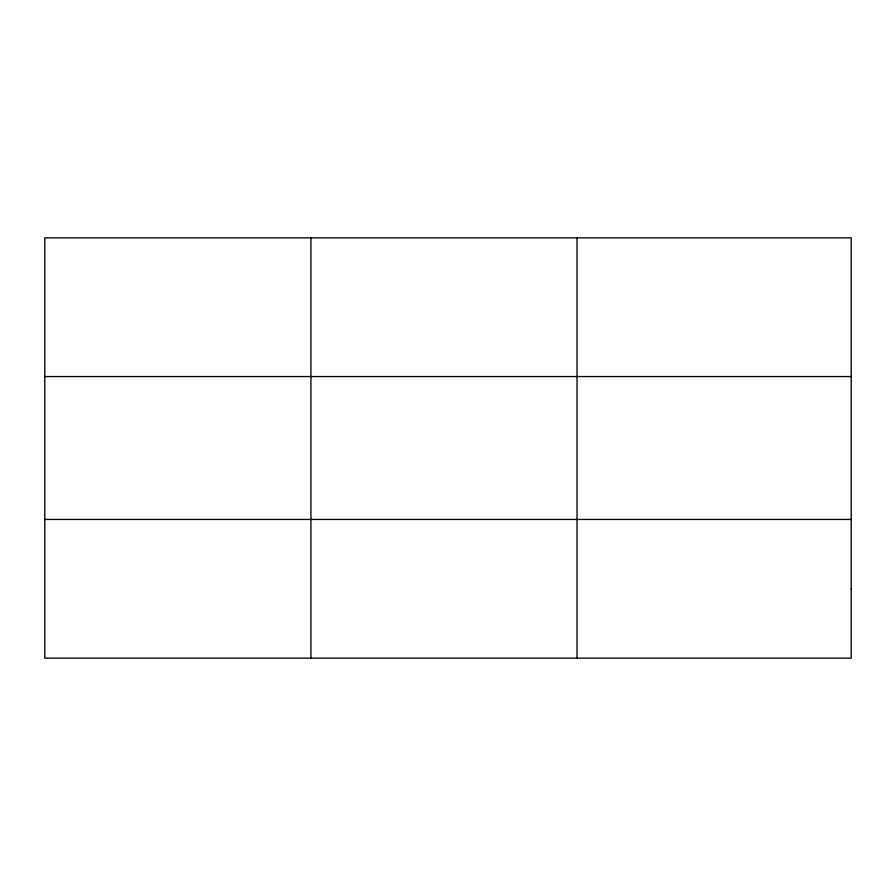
<?xml version="1.0" encoding="UTF-8"?>
<svg xmlns="http://www.w3.org/2000/svg" width="896" height="896" viewBox="0 0 896 896"><rect width="100%" height="100%" fill="white"/><g stroke="black" fill="none" stroke-linecap="round" stroke-linejoin="round"><path stroke-width="1.34" d="M310.912 658.146L310.912 237.854M577.024 658.146L577.024 237.854M44.8 376.555L851.2 376.555M44.8 519.445L851.2 519.445M851.2 588.795L851.2 658.146L44.8 658.146L44.8 237.854L851.2 237.854L851.2 588.795"/></g></svg>
